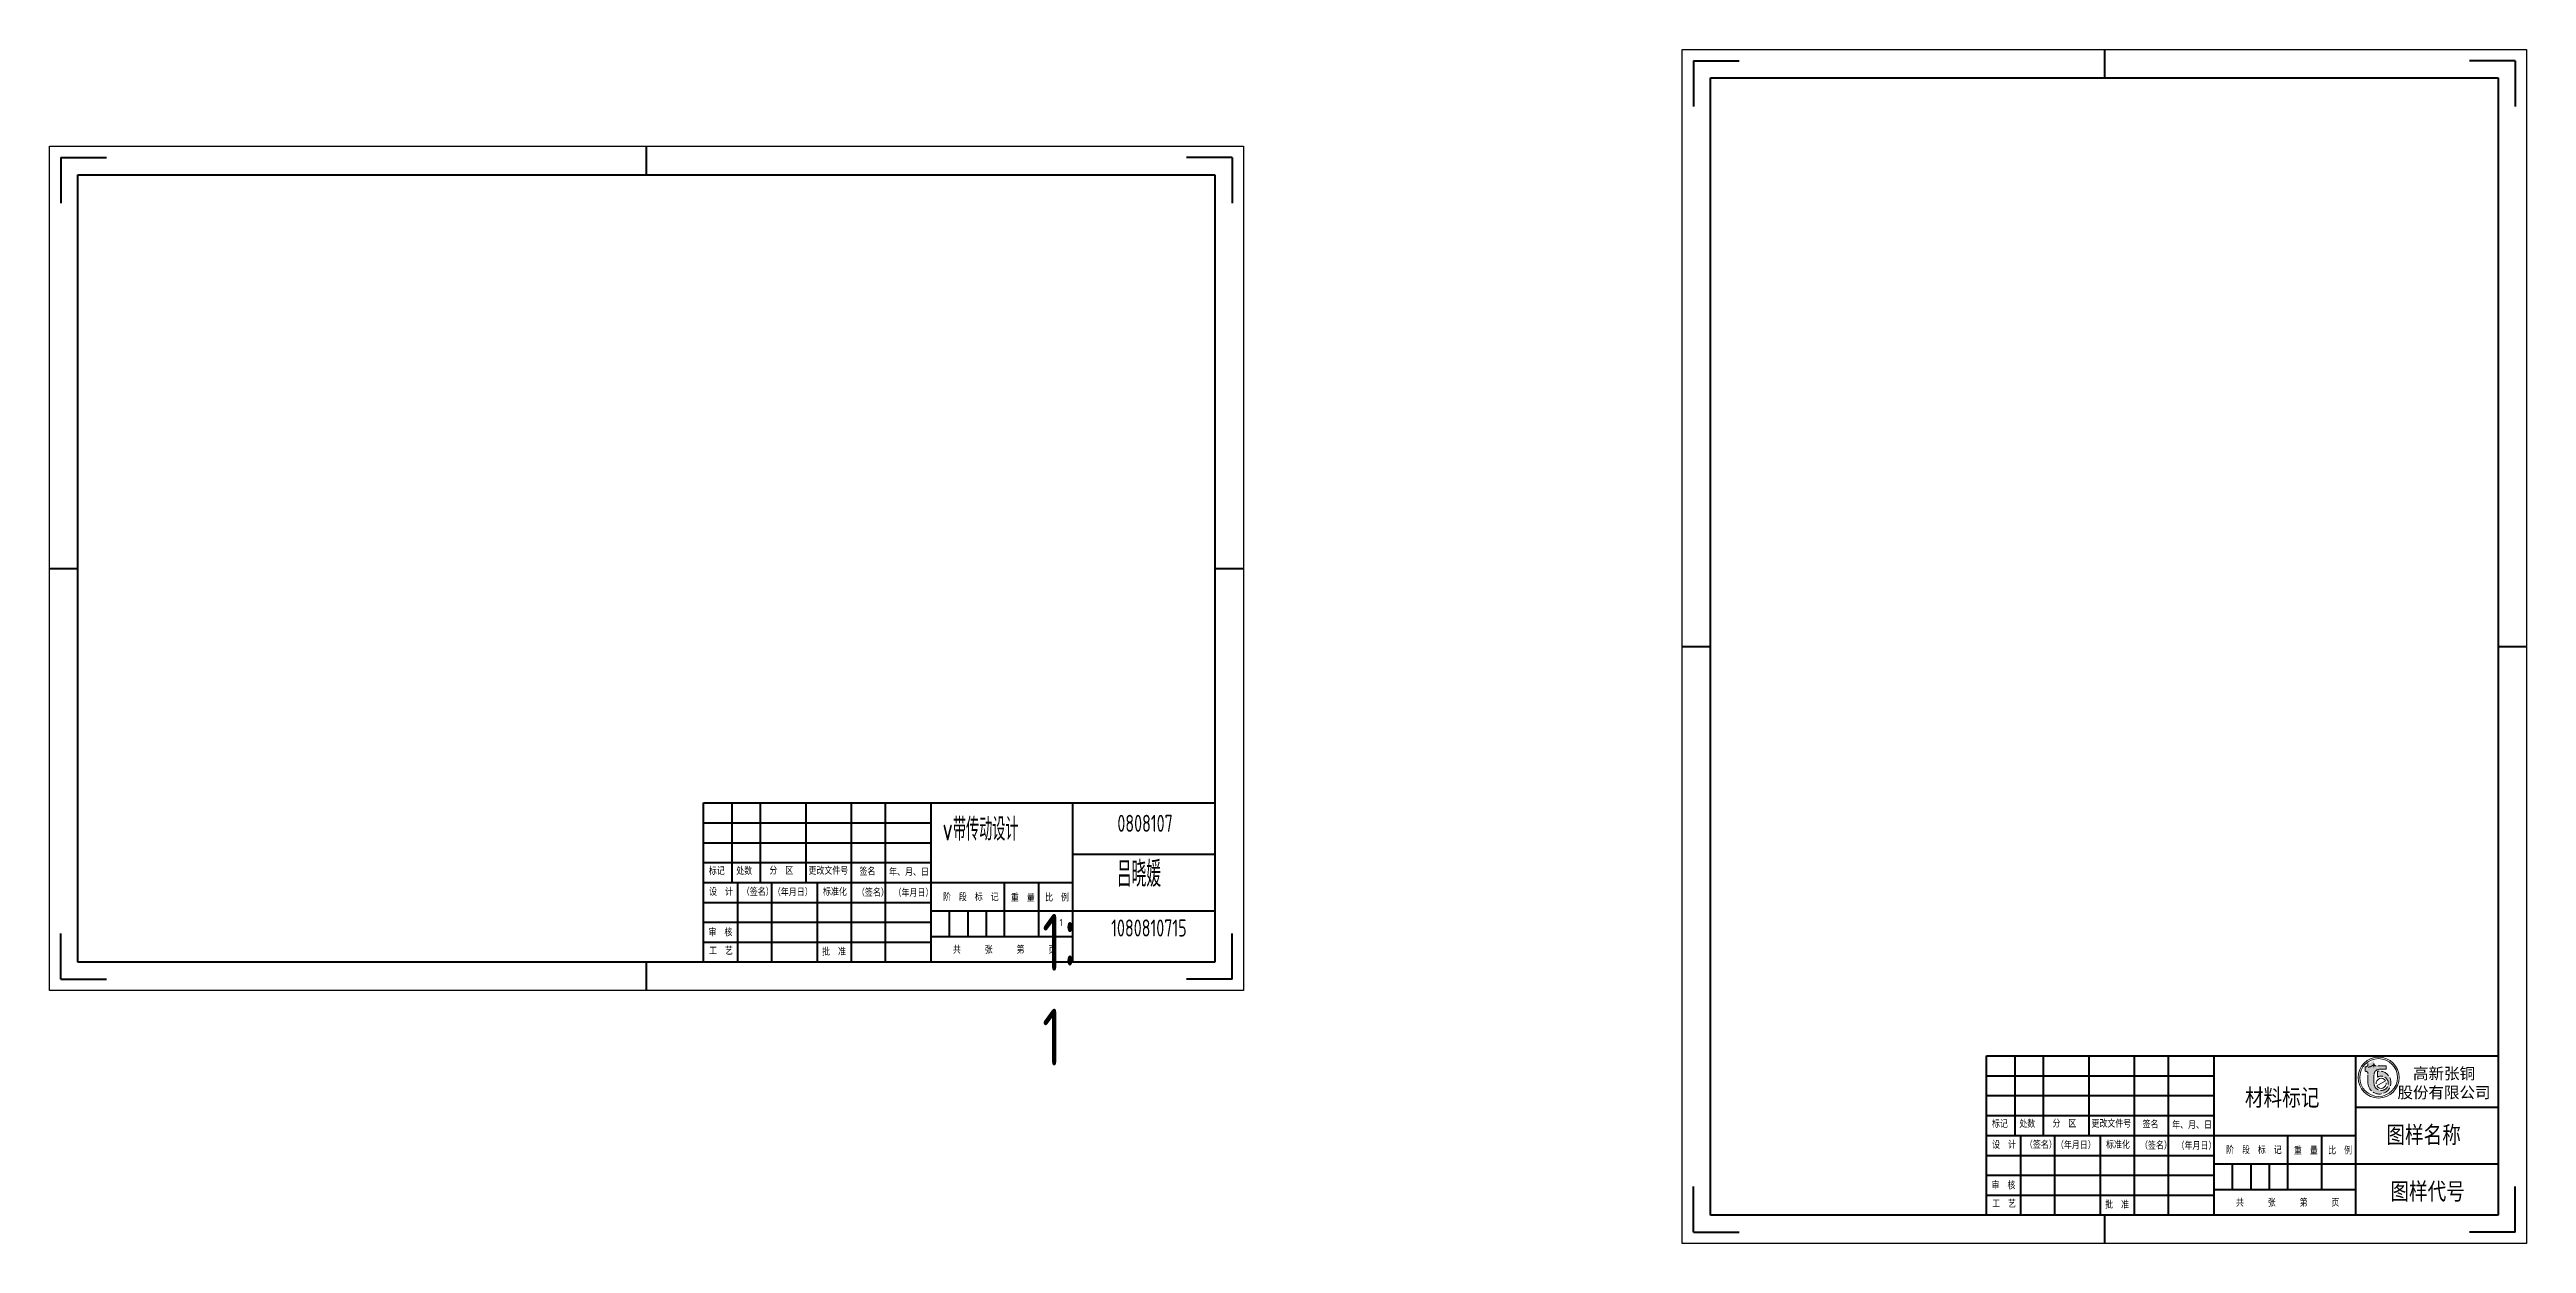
# Model space of a CAD drawing. Header units: millimetres. Extents: x 0 to 5382, y 0 to 2744.
# Drawn here: x 4510 to 5382, y 2324 to 2744 of the extents above; entities that cross this region are included whole.
import ezdxf

# ---------------------------------------------------------------- set-up
doc = ezdxf.new("R2010")
doc.units = ezdxf.units.MM
doc.header["$LTSCALE"] = 0.25
doc.linetypes.add('ACAD_ISO02W100', pattern=[15, 12, -3])
for name, color, linetype, lineweight in [('总内框线', 7, 'Continuous', 50), ('总外框线', 7, 'Continuous', 30), ('标注层', 3, 'Continuous', 25), ('粗实线', 7, 'Continuous', 50), ('虚线层', 4, 'ACAD_ISO02W100', 25)]:
    doc.layers.add(name, color=color, linetype=linetype, lineweight=lineweight)
doc.styles.get("Standard").update_dxf_attribs({"font": 'arial.ttf'})
doc.styles.add('陈杰（2）', font='gbenor.shx', dxfattribs={"width": 0.8, "bigfont": 'gbcbig.shx'})

# ---------------------------------------------------------------- blocks, each defined once
blk = doc.blocks.new('A3')
at = {"layer": '虚线层', "linetype": 'Continuous', "lineweight": 18}
blk.add_hatch(color=1, dxfattribs=at).paths.add_polyline_path([(5325.02, 2384.31), (5325.23, 2384.31), (5325.35, 2384.3), (5325.47, 2384.27), (5325.59, 2384.22), (5325.7, 2384.15), (5325.79, 2384.07), (5325.88, 2383.97), (5325.94, 2383.87), (5325.99, 2383.75), (5326.02, 2383.63), (5326.03, 2383.5), (5326.03, 2380.07), (5326.12, 2379.43), (5326.32, 2378.81), (5326.61, 2378.24), (5326.99, 2377.72), (5327.44, 2377.26), (5327.97, 2376.89), (5328.54, 2376.6), (5329.16, 2376.41), (5329.8, 2376.31), (5330.44, 2376.33), (5331.08, 2376.44), (5331.68, 2376.65), (5332.25, 2376.96), (5332.76, 2377.36), (5333.2, 2377.83), (5333.56, 2378.36), (5333.83, 2378.95), (5334, 2379.57), (5334.07, 2380.21), (5334.04, 2380.85), (5333.91, 2381.49), (5333.67, 2382.09), (5333.35, 2382.64), (5332.93, 2383.14), (5332.45, 2383.56), (5331.9, 2383.91), (5331.31, 2384.16), (5330.68, 2384.31), (5330.04, 2384.36), (5329.4, 2384.31), (5329.4, 2382.25), (5329.77, 2382.42), (5330.16, 2382.53), (5330.57, 2382.58), (5330.98, 2382.56), (5331.39, 2382.47), (5331.77, 2382.32), (5332.12, 2382.11), (5332.43, 2381.85), (5332.7, 2381.53), (5332.91, 2381.18), (5333.06, 2380.8), (5333.15, 2380.39), (5333.17, 2379.98), (5333.12, 2379.58), (5333.01, 2379.18), (5332.83, 2378.81), (5332.6, 2378.47), (5332.31, 2378.17), (5331.98, 2377.93), (5331.62, 2377.74), (5331.23, 2377.62), (5330.82, 2377.56), (5330.41, 2377.56), (5330, 2377.64), (5329.62, 2377.77), (5329.26, 2377.97), (5328.94, 2378.23), (5328.66, 2378.53), (5328.44, 2378.88), (5328.27, 2379.26), (5328.17, 2379.66), (5328.14, 2380.07), (5328.14, 2383), (5328.18, 2383.39), (5328.29, 2383.77), (5328.48, 2384.12), (5328.73, 2384.42), (5329.03, 2384.67), (5329.38, 2384.86), (5329.76, 2384.97), (5330.15, 2385.01), (5332.44, 2385.01), (5332.44, 2386.22), (5328.94, 2386.22), (5328.82, 2386.23), (5328.7, 2386.26), (5328.58, 2386.31), (5328.47, 2386.37), (5328.37, 2386.45), (5328.29, 2386.55), (5328.23, 2386.66), (5328.18, 2386.77), (5328.15, 2386.9), (5328.14, 2387.02), (5328.14, 2388.03), (5327.03, 2387.29), (5326.03, 2387.02), (5326.03, 2386.72), (5326.02, 2386.59), (5325.99, 2386.47), (5325.94, 2386.36), (5325.88, 2386.25), (5325.79, 2386.15), (5325.7, 2386.07), (5325.59, 2386), (5325.47, 2385.96), (5325.35, 2385.93), (5325.23, 2385.92), (5325.02, 2385.92)])
for p, q in [((4864.41, 2699.72), (4920.41, 2699.72)), ((4920.41, 2699.72), (4920.41, 2519.72)), ((4740.41, 2478.72), (4920.41, 2478.72)), ((4740.41, 2422.72), (4740.41, 2478.72)), ((4750.41, 2478.72), (4750.41, 2450.72)), ((4760.41, 2478.72), (4760.41, 2450.72)), ((4776.41, 2478.72), (4776.41, 2450.72)), ((4792.41, 2478.72), (4792.41, 2450.72)), ((4804.41, 2478.72), (4804.41, 2422.72)), ((4820.41, 2478.72), (4820.41, 2422.72)), ((4870.41, 2422.72), (4870.41, 2478.72)), ((4920.41, 2478.72), (4920.41, 2422.72)), ((4740.41, 2471.72), (4820.41, 2471.72)), ((4740.41, 2464.72), (4820.41, 2464.72)), ((4740.41, 2457.72), (4820.41, 2457.72)), ((4870.41, 2460.72), (4920.41, 2460.72)), ((4740.41, 2450.72), (4870.41, 2450.72)), ((4752.41, 2450.72), (4752.41, 2422.72)), ((4764.41, 2450.72), (4764.41, 2422.72)), ((4780.41, 2450.72), (4780.41, 2422.72)), ((4792.41, 2450.72), (4792.41, 2422.72)), ((4846.41, 2431.72), (4846.41, 2450.72)), ((4858.41, 2431.72), (4858.41, 2450.72)), ((4740.41, 2443.72), (4820.41, 2443.72)), ((4820.41, 2440.72), (4870.41, 2440.72)), ((4826.91, 2440.72), (4826.91, 2431.72)), ((4833.41, 2440.72), (4833.41, 2431.72)), ((4839.91, 2440.72), (4839.91, 2431.72)), ((4870.41, 2440.72), (4920.41, 2440.72)), ((4740.41, 2436.72), (4820.41, 2436.72)), ((4820.41, 2431.72), (4870.41, 2431.72)), ((4740.41, 2429.72), (4820.41, 2429.72)), ((4920.41, 2422.72), (4740.41, 2422.72)), ((5191.78, 2389.74), (5371.78, 2389.74)), ((5191.78, 2333.74), (5191.78, 2389.74)), ((5201.78, 2389.74), (5201.78, 2361.74)), ((5211.78, 2389.74), (5211.78, 2361.74)), ((5227.78, 2389.74), (5227.78, 2361.74)), ((5243.78, 2389.74), (5243.78, 2361.74)), ((5255.78, 2389.74), (5255.78, 2333.74)), ((5271.78, 2389.74), (5271.78, 2333.74)), ((5321.78, 2333.74), (5321.78, 2389.74)), ((5371.78, 2389.74), (5371.78, 2333.74)), ((5191.78, 2382.74), (5271.78, 2382.74)), ((5191.78, 2375.74), (5271.78, 2375.74)), ((5321.78, 2371.74), (5371.78, 2371.74)), ((5191.78, 2368.74), (5271.78, 2368.74)), ((5191.78, 2361.74), (5321.78, 2361.74)), ((5203.78, 2361.74), (5203.78, 2333.74)), ((5215.78, 2361.74), (5215.78, 2333.74)), ((5231.78, 2361.74), (5231.78, 2333.74)), ((5243.78, 2361.74), (5243.78, 2333.74)), ((5297.78, 2342.74), (5297.78, 2361.74)), ((5309.78, 2342.74), (5309.78, 2361.74)), ((5191.78, 2354.74), (5271.78, 2354.74)), ((5191.78, 2347.74), (5271.78, 2347.74)), ((5271.78, 2351.74), (5321.78, 2351.74)), ((5278.28, 2351.74), (5278.28, 2342.74)), ((5284.78, 2351.74), (5284.78, 2342.74)), ((5291.28, 2351.74), (5291.28, 2342.74)), ((5321.78, 2351.74), (5371.78, 2351.74)), ((5191.78, 2340.74), (5271.78, 2340.74)), ((5271.78, 2342.74), (5321.78, 2342.74)), ((5371.78, 2333.74), (5191.78, 2333.74))]:
    blk.add_line(p, q)
at = {"layer": '总内框线'}
for p, q in [((5088.78, 2739.74), (5104.78, 2739.74)), ((5088.78, 2739.74), (5088.78, 2723.74)), ((5233.28, 2743.74), (5233.28, 2733.74)), ((5377.78, 2739.74), (5361.78, 2739.74)), ((5377.78, 2739.74), (5377.78, 2723.74)), ((5094.78, 2733.74), (5371.78, 2733.74)), ((5094.78, 2333.74), (5094.78, 2733.74)), ((5371.78, 2733.74), (5371.78, 2333.74)), ((4514.41, 2705.72), (4514.41, 2689.72)), ((4514.41, 2705.72), (4530.41, 2705.72)), ((4720.41, 2699.72), (4720.41, 2709.72)), ((4926.41, 2705.72), (4910.41, 2705.72)), ((4926.41, 2705.72), (4926.41, 2689.72)), ((4520.41, 2422.72), (4520.41, 2699.72)), ((4520.41, 2699.72), (4920.41, 2699.72)), ((4920.41, 2699.72), (4920.41, 2422.72)), ((4510.41, 2561.22), (4520.41, 2561.22)), ((4920.41, 2561.22), (4930.41, 2561.22)), ((5084.78, 2533.74), (5094.78, 2533.74)), ((5371.78, 2533.74), (5381.78, 2533.74)), ((4514.41, 2416.72), (4514.41, 2432.72)), ((4926.41, 2416.72), (4926.41, 2432.72)), ((4920.41, 2422.72), (4520.41, 2422.72)), ((4720.41, 2412.72), (4720.41, 2422.72)), ((4514.41, 2416.72), (4530.41, 2416.72)), ((4926.41, 2416.72), (4910.41, 2416.72)), ((5088.78, 2327.74), (5088.78, 2343.74)), ((5377.78, 2327.74), (5377.78, 2343.74)), ((5088.78, 2327.74), (5104.78, 2327.74)), ((5371.78, 2333.74), (5094.78, 2333.74)), ((5233.28, 2333.74), (5233.28, 2323.74)), ((5377.78, 2327.74), (5361.78, 2327.74))]:
    blk.add_line(p, q, dxfattribs=at)
at = {"layer": '总外框线'}
for p, q in [((5084.78, 2743.74), (5381.78, 2743.74)), ((5084.78, 2323.74), (5084.78, 2743.74)), ((5381.78, 2743.74), (5381.78, 2323.74)), ((4510.41, 2412.72), (4510.41, 2709.72)), ((4510.41, 2709.72), (4930.41, 2709.72)), ((4930.41, 2709.72), (4930.41, 2412.72)), ((4930.41, 2412.72), (4510.41, 2412.72)), ((5381.78, 2323.74), (5084.78, 2323.74))]:
    blk.add_line(p, q, dxfattribs=at)
at = {"layer": '虚线层', "color": 1, "lineweight": 18}
for p, q in [((5325.02, 2385.92), (5325.02, 2384.31)), ((5325.23, 2385.92), (5325.02, 2385.92)), ((5325.23, 2384.31), (5325.02, 2384.31)), ((5326.03, 2386.72), (5326.03, 2387.02)), ((5326.03, 2380.07), (5326.03, 2383.5)), ((5328.14, 2385.74), (5328.14, 2386.74)), ((5328.14, 2380.07), (5328.14, 2383)), ((5332.44, 2386.22), (5328.94, 2386.22)), ((5329.4, 2384.31), (5329.4, 2382.25)), ((5332.44, 2385.01), (5330.15, 2385.01)), ((5332.44, 2385.01), (5332.44, 2386.22))]:
    blk.add_line(p, q, dxfattribs=at)
at = {"layer": '虚线层', "color": 1, "linetype": 'Continuous', "lineweight": 18}
blk.add_line((5329.13, 2379.19), (5332.18, 2380.95), dxfattribs=at)
for radius in [7.2, 6.64]:
    blk.add_circle((5329.77, 2382.11), radius, dxfattribs=at)
at = {"layer": '虚线层', "color": 1, "lineweight": 18}
for centre, radius, start, end in [((5325.23, 2386.72), 0.805, 270, 0), ((5325.23, 2383.5), 0.805, 0, 90), ((5330.05, 2380.33), 4.03, 183.78381, 99.29956), ((5328.94, 2387.02), 0.805, 180, 270), ((5330.15, 2383), 2.01, 90, 180), ((5330.66, 2380.07), 2.52, 180, 120)]:
    blk.add_arc(centre, radius, start, end, dxfattribs=at)
at = {"layer": '虚线层', "color": 1, "linetype": 'Continuous', "lineweight": 18}
for start, end in [(30, 187.49188), (210, 7.49188)]:
    blk.add_arc((5330.66, 2380.07), 1.76, start, end, dxfattribs=at)
at = {"layer": '虚线层', "color": 1, "lineweight": 18}
blk.add_spline([(5328.14, 2386.74), (5327.04, 2386), (5326.04, 2385.74)], degree=3, dxfattribs=at)
at = {"width": 93.0193, "attachment_point": 1, "style": '陈杰（2）'}
for s, insert, char_height in [('{\\fSimSun|b0|i0|c134|p2;标记}', (4742.36, 2456.16), 2.5), ('{\\fSimSun|b0|i0|c134|p2;设\u3000计}', (4742.42, 2448.82), 2.5), ('{\\fSimSun|b0|i0|c134|p2;处数}', (4751.98, 2456.17), 2.5), ('{\\fSimSun|b0|i0|c134|p2;（签名）}', (4753.96, 2448.82), 2.5), ('{\\fSimSun|b0|i0|c134|p2;分\u3000区}', (4763.64, 2456.3), 2.5), ('{\\fSimSun|b0|i0|c134|p2;\u3000（年月日）}', (4762.09, 2448.7), 2.5), ('{\\fSimSun|b0|i0|c134|p2;更改文件号}', (4777.38, 2456.24), 2.5), ('{\\fSimSun|b0|i0|c134|p2;标准化}', (4782.49, 2448.8), 2.5), ('{\\fSimSun|b0|i0|c134|p2;签名}', (4795.36, 2455.98), 2.5), ('{\\fSimSun|b0|i0|c134|p2;（签名）}', (4794.46, 2448.55), 2.5), ('{\\fSimSun|b0|i0|c134|p2;年、月、日}', (4805.76, 2455.79), 2.5), ('{\\fSimSun|b0|i0|c134|p2;（年月日）}', (4807.33, 2448.46), 2.5), ('{\\fSimSun|b0|i0|c134|p2;阶\u3000段\u3000标\u3000记}', (4824.71, 2446.97), 2.5), ('{\\fSimSun|b0|i0|c134|p2;重\u3000量}', (4848.59, 2446.74), 2.5), ('{\\fSimSun|b0|i0|c134|p2;比\u3000例}', (4860.64, 2446.81), 2.5), ('{\\fSimSun|b0|i0|c134|p2;审\u3000核}', (4742.22, 2434.55), 2.5), ('{\\fSimSun|b0|i0|c134|p2;工\u3000艺}', (4742.42, 2428.06), 2.5), ('{\\fSimSun|b0|i0|c134|p2;批\u3000准}', (4782.19, 2427.74), 2.5), ('{\\fSimSun|b0|i0|c134|p2;共\u3000\u3000\u3000张\u3000\u3000\u3000第\u3000\u3000\u3000页}', (4828.2, 2428.45), 2.5), ('{\\fSimSun|b0|i0|c134|p2;材料标记}', (5282.75, 2378.1), 6), ('{\\fSimSun|b0|i0|c134|p2;标记}', (5193.74, 2367.18), 2.5), ('{\\fSimSun|b0|i0|c134|p2;处数}', (5203.36, 2367.2), 2.5), ('{\\fSimSun|b0|i0|c134|p2;分\u3000区}', (5215.02, 2367.32), 2.5), ('{\\fSimSun|b0|i0|c134|p2;更改文件号}', (5228.75, 2367.27), 2.5), ('{\\fSimSun|b0|i0|c134|p2;签名}', (5246.74, 2367.01), 2.5), ('{\\fSimSun|b0|i0|c134|p2;年、月、日}', (5257.13, 2366.81), 2.5), ('{\\fSimSun|b0|i0|c134|p2;图样名称}', (5332.51, 2364.98), 6), ('{\\fSimSun|b0|i0|c134|p2;设\u3000计}', (5193.79, 2359.84), 2.5), ('{\\fSimSun|b0|i0|c134|p2;（签名）}', (5205.34, 2359.84), 2.5), ('{\\fSimSun|b0|i0|c134|p2;\u3000（年月日）}', (5213.46, 2359.73), 2.5), ('{\\fSimSun|b0|i0|c134|p2;标准化}', (5233.87, 2359.83), 2.5), ('{\\fSimSun|b0|i0|c134|p2;（签名）}', (5245.84, 2359.58), 2.5), ('{\\fSimSun|b0|i0|c134|p2;（年月日）}', (5258.7, 2359.48), 2.5), ('{\\fSimSun|b0|i0|c134|p2;阶\u3000段\u3000标\u3000记}', (5276.08, 2357.99), 2.5), ('{\\fSimSun|b0|i0|c134|p2;重\u3000量}', (5299.97, 2357.76), 2.5), ('{\\fSimSun|b0|i0|c134|p2;比\u3000例}', (5312.02, 2357.83), 2.5), ('{\\fSimSun|b0|i0|c134|p2;审\u3000核}', (5193.59, 2345.57), 2.5), ('{\\fSimSun|b0|i0|c134|p2;图样代号}', (5333.91, 2345.1), 6), ('{\\fSimSun|b0|i0|c134|p2;工\u3000艺}', (5193.79, 2339.09), 2.5), ('{\\fSimSun|b0|i0|c134|p2;批\u3000准}', (5233.56, 2338.77), 2.5), ('{\\fSimSun|b0|i0|c134|p2;共\u3000\u3000\u3000张\u3000\u3000\u3000第\u3000\u3000\u3000页}', (5279.58, 2339.47), 2.5)]:
    blk.add_mtext(s, dxfattribs=dict(at, insert=insert, char_height=char_height))
at = {"layer": '总内框线', "attachment_point": 1, "style": '陈杰（2）'}
for s, insert, char_height, width in [('\\pxt1;v带传动设计', (4824.51, 2473.47), 8, 40.9515), ('    0808107', (4875.65, 2474.53), 6, 44.7596), ('   吕晓媛', (4874.2, 2458.21), 9, 42.1652), ('\\pxtc0,c0.088193;                            1：1', (4859.67, 2439.66), 19.993, 9.7818), ('1：1', (4862.65, 2437.87), 2.5, 8.1039), ('   1080810715', (4876.07, 2437.71), 6, 37.8731)]:
    blk.add_mtext(s, dxfattribs=dict(at, insert=insert, char_height=char_height, width=width))
at = {"layer": '标注层', "insert": (5352.77, 2379.97), "char_height": 4, "attachment_point": 5, "rotation": 0.03095}
blk.add_mtext('{\\fKaiTi_GB2312|b0|i0|c134|p49;高新张铜\\P股份有限公司}', dxfattribs=at)

msp = doc.modelspace()

# ---------------------------------------------------------------- block references
at = {"layer": '粗实线'}
msp.add_blockref('A3', (0, 0), dxfattribs=at)

doc.saveas('drawing.dxf')
